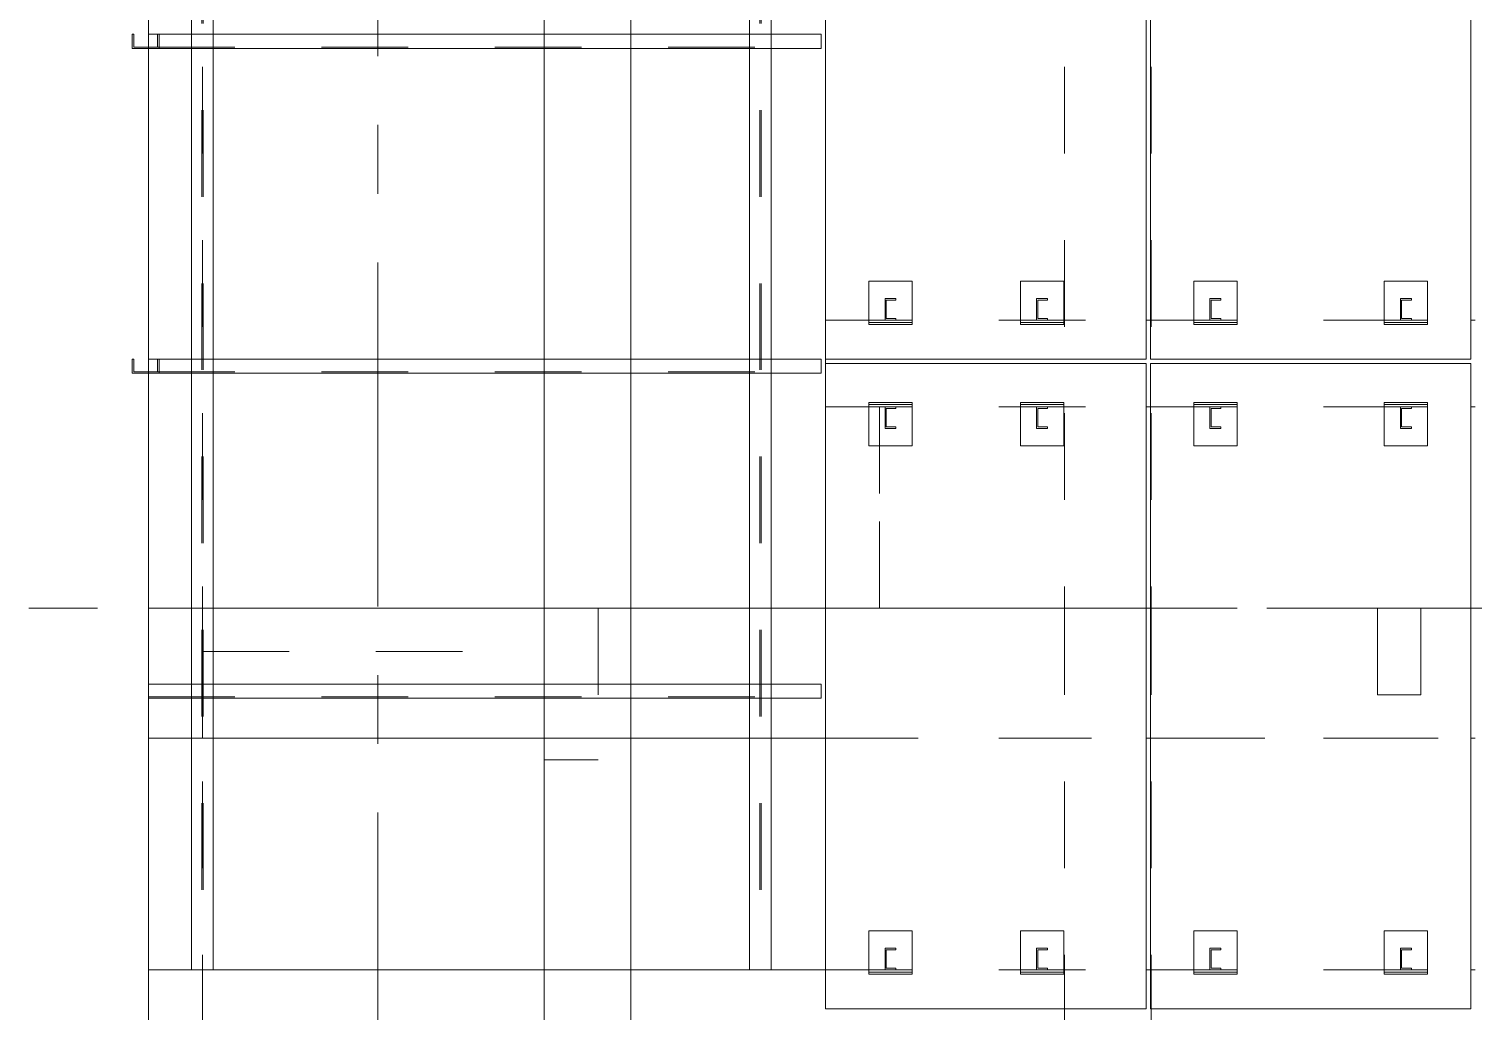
# Model space of a CAD drawing. Header units: millimetres. Extents: x 652937 to 1670132, y 1473552 to 2851037.
# Drawn here: x 663420.96 to 663427.63, y 1524461.62 to 1524466.16 of the extents above; entities that cross this region are included whole.
import ezdxf

# ---------------------------------------------------------------- set-up
doc = ezdxf.new("R2010")
doc.units = ezdxf.units.MM
doc.linetypes.add('XKITLINE00', pattern=[0])
doc.linetypes.add('XKITLINE02', pattern=[4, 2, -2])
doc.layers.add('Part', color=7, linetype='Continuous', lineweight=0)
doc.layers.add('S-GRID', color=7, linetype='Continuous', lineweight=9)

# ---------------------------------------------------------------- blocks, each defined once
blk = doc.blocks.new('*A15491040')
at = {"layer": 'Part', "color": 7, "linetype": 'XKITLINE02', "lineweight": 0}
for p, q in [((619.777197, 143.670135), (619.777116, 143.670135)), ((619.777116, 143.670135), (619.777116, 141.670135)), ((619.777116, 143.670135), (619.777197, 143.670135)), ((635.407246, 143.670135), (642.807246, 143.670135)), ((642.907246, 143.670135), (650.307246, 143.670135))]:
    blk.add_line(p, q, dxfattribs=at)
at = {"layer": 'Part', "color": 7, "linetype": 'XKITLINE00', "lineweight": 0}
for p, q in [((619.777197, 143.670135), (619.777197, 142.670135)), ((619.777197, 143.670135), (635.407246, 143.670135)), ((642.807246, 143.670135), (642.907246, 143.670135)), ((650.307246, 143.670135), (650.407246, 143.670135))]:
    blk.add_line(p, q, dxfattribs=at)
blk = doc.blocks.new('*A15501041')
at = {"layer": 'S-GRID', "color": 7, "linetype": 'XKITLINE00', "lineweight": 0}
for p, q in [((617.019807, 152.020135), (618.607307, 152.020135)), ((620.194807, 152.020135), (628.132307, 152.020135)), ((629.719807, 152.020135), (631.307307, 152.020135)), ((632.894807, 152.020135), (640.832307, 152.020135)), ((642.419807, 152.020135), (644.007307, 152.020135)), ((645.594807, 152.020135), (653.532307, 152.020135))]:
    blk.add_line(p, q, dxfattribs=at)
blk = doc.blocks.new('*A15511042')
at = {"layer": 'Part', "color": 7, "linetype": 'XKITLINE00', "lineweight": 0}
for p, q in [((628.912156, 152.020135), (628.912115, 152.020135)), ((628.912156, 152.020135), (628.912156, 150.270135)), ((628.912156, 152.020135), (633.657194, 152.020135)), ((634.157194, 152.020135), (635.407177, 152.020135)), ((642.807246, 152.020135), (642.907177, 152.020135)), ((650.307246, 152.020135), (650.407177, 152.020135)), ((628.912156, 149.945135), (628.912156, 149.020135)), ((628.912156, 149.020135), (628.912115, 149.020135)), ((628.912156, 149.020135), (633.657194, 149.020135)), ((634.157194, 149.020135), (635.407177, 149.020135)), ((642.807246, 149.020135), (642.907177, 149.020135)), ((650.307246, 149.020135), (650.407177, 149.020135))]:
    blk.add_line(p, q, dxfattribs=at)
at = {"layer": 'Part', "color": 7, "linetype": 'XKITLINE02', "lineweight": 0}
for p, q in [((628.912115, 152.020135), (628.912115, 149.020135)), ((628.912115, 152.020135), (628.912156, 152.020135)), ((634.157194, 152.020135), (633.657194, 152.020135)), ((635.407177, 152.020135), (642.807246, 152.020135)), ((642.907177, 152.020135), (650.307246, 152.020135)), ((628.912156, 150.270135), (628.912156, 149.945135)), ((628.912115, 149.020135), (628.912156, 149.020135)), ((633.657194, 149.020135), (634.157194, 149.020135)), ((701.547115, 149.020135), (635.407177, 149.020135)), ((635.407177, 149.020135), (642.807246, 149.020135)), ((642.907177, 149.020135), (650.307246, 149.020135))]:
    blk.add_line(p, q, dxfattribs=at)
blk = doc.blocks.new('*A15581049')
at = {"layer": 'S-GRID', "color": 7, "linetype": 'XKITLINE00', "lineweight": 0}
for p, q in [((625.077209, 164.764035), (625.077209, 172.701535)), ((625.077209, 161.589035), (625.077209, 163.176535)), ((625.077209, 152.064035), (625.077209, 160.001535)), ((625.077209, 148.889035), (625.077209, 150.476535)), ((625.077209, 139.364035), (625.077209, 147.301535))]:
    blk.add_line(p, q, dxfattribs=at)
blk = doc.blocks.new('*A15591050')
at = {"layer": 'Part', "color": 7, "linetype": 'XKITLINE02', "lineweight": 0}
for p, q in [((642.907221, 157.770135), (642.907221, 172.670135)), ((650.307221, 157.770135), (650.307221, 172.670135)), ((642.907221, 142.770135), (642.907221, 157.670135)), ((642.907221, 157.670135), (642.907246, 157.670135)), ((650.307221, 142.770135), (650.307221, 157.670135))]:
    blk.add_line(p, q, dxfattribs=at)
at = {"layer": 'Part', "color": 7, "linetype": 'XKITLINE00', "lineweight": 0}
for p, q in [((642.907246, 157.770135), (642.907246, 172.670135)), ((650.307246, 157.770135), (650.307246, 172.670135)), ((650.307246, 157.770135), (642.907221, 157.770135)), ((650.307221, 157.770135), (650.307246, 157.770135)), ((642.907246, 157.670135), (642.907221, 157.670135)), ((642.907246, 142.770135), (642.907246, 157.670135)), ((642.907246, 157.670135), (650.307246, 157.670135)), ((650.307246, 142.770135), (650.307246, 157.670135)), ((650.307246, 142.770135), (642.907221, 142.770135)), ((650.307221, 142.770135), (650.307246, 142.770135))]:
    blk.add_line(p, q, dxfattribs=at)
blk = doc.blocks.new('*A15601051')
at = {"layer": 'Part', "color": 7, "linetype": 'XKITLINE00', "lineweight": 0}
for p, q in [((635.407136, 158.670135), (635.407136, 156.670135)), ((642.807246, 158.670135), (642.907246, 158.670135)), ((650.307246, 158.670135), (650.407246, 158.670135)), ((635.407217, 157.770135), (635.407217, 157.670135)), ((642.807246, 156.670135), (642.907246, 156.670135)), ((650.307246, 156.670135), (650.407246, 156.670135))]:
    blk.add_line(p, q, dxfattribs=at)
at = {"layer": 'Part', "color": 7, "linetype": 'XKITLINE02', "lineweight": 0}
for p, q in [((635.407217, 158.670135), (635.407136, 158.670135)), ((635.407136, 158.670135), (642.807246, 158.670135)), ((635.407217, 158.670135), (635.407217, 157.770135)), ((642.907246, 158.670135), (650.307246, 158.670135)), ((635.407217, 157.670135), (635.407217, 156.670135)), ((635.407136, 156.670135), (635.407217, 156.670135)), ((635.407136, 156.670135), (642.807246, 156.670135)), ((642.907246, 156.670135), (650.307246, 156.670135))]:
    blk.add_line(p, q, dxfattribs=at)
blk = doc.blocks.new('*A16121102')
at = {"layer": 'Part', "color": 7, "linetype": 'XKITLINE02', "lineweight": 0}
for p, q in [((620.777182, 143.670135), (620.777182, 167.520135)), ((620.777182, 167.520135), (621.277198, 167.520135)), ((620.777183, 143.670135), (620.777183, 167.520135)), ((620.777196, 167.520135), (620.777196, 143.670135)), ((621.012183, 167.520135), (621.012183, 143.670135)), ((621.012196, 167.520135), (621.012196, 143.670135)), ((621.042183, 167.520135), (621.042183, 143.670135)), ((621.042196, 167.520135), (621.042196, 143.670135)), ((621.277182, 167.520135), (621.277182, 143.670135)), ((621.277183, 167.520135), (621.277183, 143.670135)), ((621.277196, 167.520135), (621.277196, 143.670135)), ((620.777198, 165.270135), (620.777198, 164.945135)), ((621.277198, 165.270135), (621.277198, 164.945135)), ((620.777198, 157.770135), (620.777198, 157.445135)), ((621.277198, 157.770135), (621.277198, 157.445135)), ((620.777198, 150.270135), (620.777198, 149.945135)), ((621.277198, 150.270135), (621.277198, 149.945135)), ((621.277198, 143.670135), (620.777182, 143.670135))]:
    blk.add_line(p, q, dxfattribs=at)
at = {"layer": 'Part', "color": 7, "linetype": 'XKITLINE00', "lineweight": 0}
for p, q in [((620.777198, 167.520135), (620.777198, 165.270135)), ((621.277198, 167.520135), (621.277198, 165.270135)), ((620.777198, 164.945135), (620.777198, 157.770135)), ((621.277198, 164.945135), (621.277198, 157.770135)), ((620.777198, 157.445135), (620.777198, 150.270135)), ((621.277198, 157.445135), (621.277198, 150.270135)), ((620.777198, 149.945135), (620.777198, 143.670135)), ((621.277198, 149.945135), (621.277198, 143.670135))]:
    blk.add_line(p, q, dxfattribs=at)
blk = doc.blocks.new('*A16131103')
at = {"layer": 'Part', "color": 7, "linetype": 'XKITLINE02', "lineweight": 0}
for p, q in [((621.027156, 168.520135), (619.777091, 168.520135)), ((619.777091, 168.520135), (619.777091, 165.520135)), ((619.777156, 168.520135), (619.777156, 167.520135)), ((621.027091, 168.520135), (621.027091, 152.020135)), ((621.027156, 168.520135), (621.027156, 152.020135)), ((619.777156, 165.270135), (619.777156, 164.945135)), ((619.777156, 157.770135), (619.777156, 157.445135)), ((619.777156, 152.020135), (619.777091, 152.020135)), ((619.777091, 152.020135), (619.777156, 152.020135)), ((620.777183, 152.020135), (621.027156, 152.020135))]:
    blk.add_line(p, q, dxfattribs=at)
at = {"layer": 'Part', "color": 7, "linetype": 'XKITLINE00', "lineweight": 0}
for p, q in [((619.777156, 167.520135), (619.777156, 165.270135)), ((619.777091, 165.520135), (619.777091, 152.020135)), ((619.777156, 164.945135), (619.777156, 157.770135)), ((619.777156, 157.445135), (619.777156, 152.020135)), ((619.777156, 152.020135), (620.777183, 152.020135))]:
    blk.add_line(p, q, dxfattribs=at)
blk = doc.blocks.new('*A16141104')
at = {"layer": 'Part', "color": 7, "linetype": 'XKITLINE02', "lineweight": 0}
for p, q in [((635.407221, 157.770135), (635.407221, 172.670135)), ((642.807221, 157.770135), (642.807221, 172.670135)), ((635.407221, 142.770135), (635.407221, 157.670135)), ((635.407221, 157.670135), (635.407246, 157.670135)), ((642.807221, 142.770135), (642.807221, 157.670135))]:
    blk.add_line(p, q, dxfattribs=at)
at = {"layer": 'Part', "color": 7, "linetype": 'XKITLINE00', "lineweight": 0}
for p, q in [((635.407246, 157.770135), (635.407246, 172.670135)), ((642.807246, 157.770135), (642.807246, 172.670135)), ((642.807246, 157.770135), (635.407221, 157.770135)), ((642.807221, 157.770135), (642.807246, 157.770135)), ((635.407246, 157.670135), (635.407221, 157.670135)), ((635.407246, 142.770135), (635.407246, 157.670135)), ((635.407246, 157.670135), (642.807246, 157.670135)), ((642.807246, 142.770135), (642.807246, 157.670135)), ((642.807246, 142.770135), (635.407221, 142.770135)), ((642.807221, 142.770135), (642.807246, 142.770135))]:
    blk.add_line(p, q, dxfattribs=at)
blk = doc.blocks.new('*A16151105')
at = {"layer": 'Part', "color": 7, "linetype": 'XKITLINE02', "lineweight": 0}
for p, q in [((633.657193, 143.670135), (633.657193, 167.520135)), ((633.657193, 167.520135), (634.157209, 167.520135)), ((633.657194, 143.670135), (633.657194, 167.520135)), ((633.657208, 167.520135), (633.657208, 143.670135)), ((633.892194, 167.520135), (633.892194, 143.670135)), ((633.892208, 167.520135), (633.892208, 143.670135)), ((633.922194, 167.520135), (633.922194, 143.670135)), ((633.922208, 167.520135), (633.922208, 143.670135)), ((634.157193, 167.520135), (634.157193, 143.670135)), ((634.157194, 167.520135), (634.157194, 143.670135)), ((634.157208, 167.520135), (634.157208, 143.670135)), ((633.657209, 165.270135), (633.657209, 164.945135)), ((634.157209, 165.270135), (634.157209, 164.945135)), ((633.657209, 157.770135), (633.657209, 157.445135)), ((634.157209, 157.770135), (634.157209, 157.445135)), ((633.657209, 150.270135), (633.657209, 149.945135)), ((634.157209, 150.270135), (634.157209, 149.945135)), ((634.157209, 143.670135), (633.657193, 143.670135))]:
    blk.add_line(p, q, dxfattribs=at)
at = {"layer": 'Part', "color": 7, "linetype": 'XKITLINE00', "lineweight": 0}
for p, q in [((633.657209, 167.520135), (633.657209, 165.270135)), ((634.157209, 167.520135), (634.157209, 165.270135)), ((633.657209, 164.945135), (633.657209, 157.770135)), ((634.157209, 164.945135), (634.157209, 157.770135)), ((633.657209, 157.445135), (633.657209, 150.270135)), ((634.157209, 157.445135), (634.157209, 150.270135)), ((633.657209, 149.945135), (633.657209, 143.670135)), ((634.157209, 149.945135), (634.157209, 143.670135))]:
    blk.add_line(p, q, dxfattribs=at)
blk = doc.blocks.new('*A16161106')
at = {"layer": 'Part', "color": 7, "linetype": 'XKITLINE02', "lineweight": 0}
for p, q in [((637.407265, 158.670135), (636.407232, 158.670135)), ((636.407232, 158.670135), (636.407232, 158.620135)), ((636.407232, 158.620135), (637.407265, 158.620135)), ((636.407265, 158.670135), (636.407265, 158.620135)), ((637.407232, 158.670135), (637.407265, 158.670135)), ((637.407232, 158.670135), (637.407232, 158.620135)), ((637.407232, 158.620135), (637.407265, 158.620135)), ((637.407265, 158.620135), (637.407265, 158.670135))]:
    blk.add_line(p, q, dxfattribs=at)
blk = doc.blocks.new('*A16171107')
at = {"layer": 'Part', "color": 7, "linetype": 'XKITLINE02', "lineweight": 0}
for p, q in [((644.282246, 159.170135), (644.532269, 159.170135)), ((644.282246, 158.670135), (644.282246, 159.170135)), ((644.282269, 158.670135), (644.282269, 159.170135)), ((644.532269, 159.132635), (644.307246, 159.132635)), ((644.307246, 159.132635), (644.307246, 158.707635)), ((644.307269, 158.707635), (644.307269, 159.132635)), ((644.532246, 159.132635), (644.532246, 159.170135)), ((644.532269, 159.132635), (644.532269, 159.170135)), ((644.307246, 158.707635), (644.532269, 158.707635)), ((644.532246, 158.670135), (644.532246, 158.707635)), ((644.532269, 158.670135), (644.532269, 158.707635)), ((644.532269, 158.670135), (644.282246, 158.670135))]:
    blk.add_line(p, q, dxfattribs=at)
blk = doc.blocks.new('*A16181108')
at = {"layer": 'Part', "color": 7, "linetype": 'XKITLINE02', "lineweight": 0}
for p, q in [((644.907253, 159.570135), (643.907253, 159.570135)), ((643.907253, 159.570135), (643.907253, 158.570135)), ((643.907253, 158.570135), (643.907253, 159.570135)), ((644.907253, 158.570135), (644.907253, 159.570135)), ((644.907253, 158.570135), (644.907253, 159.570135)), ((643.907253, 158.570135), (644.907253, 158.570135))]:
    blk.add_line(p, q, dxfattribs=at)
blk = doc.blocks.new('*A16191109')
at = {"layer": 'Part', "color": 7, "linetype": 'XKITLINE02', "lineweight": 0}
for p, q in [((644.907265, 158.670135), (643.907232, 158.670135)), ((643.907232, 158.670135), (643.907232, 158.620135)), ((643.907232, 158.620135), (644.907265, 158.620135)), ((643.907265, 158.670135), (643.907265, 158.620135)), ((644.907232, 158.670135), (644.907265, 158.670135)), ((644.907232, 158.670135), (644.907232, 158.620135)), ((644.907232, 158.620135), (644.907265, 158.620135)), ((644.907265, 158.620135), (644.907265, 158.670135))]:
    blk.add_line(p, q, dxfattribs=at)
blk = doc.blocks.new('*A16201110')
at = {"layer": 'Part', "color": 7, "linetype": 'XKITLINE02', "lineweight": 0}
for p, q in [((640.907253, 159.570135), (639.907253, 159.570135)), ((639.907253, 159.570135), (639.907253, 158.570135)), ((639.907253, 158.570135), (639.907253, 159.570135)), ((640.907253, 158.570135), (640.907253, 159.570135)), ((640.907253, 158.570135), (640.907253, 159.570135)), ((639.907253, 158.570135), (640.907253, 158.570135))]:
    blk.add_line(p, q, dxfattribs=at)
blk = doc.blocks.new('*A16211111')
at = {"layer": 'Part', "color": 7, "linetype": 'XKITLINE02', "lineweight": 0}
for p, q in [((636.782246, 159.170135), (637.032269, 159.170135)), ((636.782246, 158.670135), (636.782246, 159.170135)), ((636.782269, 158.670135), (636.782269, 159.170135)), ((637.032269, 159.132635), (636.807246, 159.132635)), ((636.807246, 159.132635), (636.807246, 158.707635)), ((636.807269, 158.707635), (636.807269, 159.132635)), ((637.032246, 159.132635), (637.032246, 159.170135)), ((637.032269, 159.132635), (637.032269, 159.170135)), ((636.807246, 158.707635), (637.032269, 158.707635)), ((637.032246, 158.670135), (637.032246, 158.707635)), ((637.032269, 158.670135), (637.032269, 158.707635)), ((637.032269, 158.670135), (636.782246, 158.670135))]:
    blk.add_line(p, q, dxfattribs=at)
blk = doc.blocks.new('*A16221112')
at = {"layer": 'Part', "color": 7, "linetype": 'XKITLINE02', "lineweight": 0}
for p, q in [((640.282246, 159.170135), (640.532269, 159.170135)), ((640.282246, 158.670135), (640.282246, 159.170135)), ((640.282269, 158.670135), (640.282269, 159.170135)), ((640.532269, 159.132635), (640.307246, 159.132635)), ((640.307246, 159.132635), (640.307246, 158.707635)), ((640.307269, 158.707635), (640.307269, 159.132635)), ((640.532246, 159.132635), (640.532246, 159.170135)), ((640.532269, 159.132635), (640.532269, 159.170135)), ((640.307246, 158.707635), (640.532269, 158.707635)), ((640.532246, 158.670135), (640.532246, 158.707635)), ((640.532269, 158.670135), (640.532269, 158.707635)), ((640.532269, 158.670135), (640.282246, 158.670135))]:
    blk.add_line(p, q, dxfattribs=at)
blk = doc.blocks.new('*A16231113')
at = {"layer": 'Part', "color": 7, "linetype": 'XKITLINE02', "lineweight": 0}
for p, q in [((649.307265, 158.670135), (648.307232, 158.670135)), ((648.307232, 158.670135), (648.307232, 158.620135)), ((648.307232, 158.620135), (649.307265, 158.620135)), ((648.307265, 158.670135), (648.307265, 158.620135)), ((649.307232, 158.670135), (649.307265, 158.670135)), ((649.307232, 158.670135), (649.307232, 158.620135)), ((649.307232, 158.620135), (649.307265, 158.620135)), ((649.307265, 158.620135), (649.307265, 158.670135))]:
    blk.add_line(p, q, dxfattribs=at)
blk = doc.blocks.new('*A16241114')
at = {"layer": 'Part', "color": 7, "linetype": 'XKITLINE02', "lineweight": 0}
for p, q in [((649.307253, 159.570135), (648.307253, 159.570135)), ((648.307253, 159.570135), (648.307253, 158.570135)), ((648.307253, 158.570135), (648.307253, 159.570135)), ((649.307253, 158.570135), (649.307253, 159.570135)), ((649.307253, 158.570135), (649.307253, 159.570135)), ((648.307253, 158.570135), (649.307253, 158.570135))]:
    blk.add_line(p, q, dxfattribs=at)
blk = doc.blocks.new('*A16251115')
at = {"layer": 'Part', "color": 7, "linetype": 'XKITLINE02', "lineweight": 0}
for p, q in [((648.682246, 159.170135), (648.932269, 159.170135)), ((648.682246, 158.670135), (648.682246, 159.170135)), ((648.682269, 158.670135), (648.682269, 159.170135)), ((648.932269, 159.132635), (648.707246, 159.132635)), ((648.707246, 159.132635), (648.707246, 158.707635)), ((648.707269, 158.707635), (648.707269, 159.132635)), ((648.932246, 159.132635), (648.932246, 159.170135)), ((648.932269, 159.132635), (648.932269, 159.170135)), ((648.707246, 158.707635), (648.932269, 158.707635)), ((648.932246, 158.670135), (648.932246, 158.707635)), ((648.932269, 158.670135), (648.932269, 158.707635)), ((648.932269, 158.670135), (648.682246, 158.670135))]:
    blk.add_line(p, q, dxfattribs=at)
blk = doc.blocks.new('*A16301120')
at = {"layer": 'Part', "color": 7, "linetype": 'XKITLINE02', "lineweight": 0}
for p, q in [((640.922115, 168.520135), (642.807246, 168.520135)), ((640.922115, 168.520135), (640.922115, 152.020135)), ((640.922156, 168.520135), (640.922156, 152.020135)), ((642.907177, 168.520135), (642.922156, 168.520135)), ((642.922115, 168.520135), (642.922115, 152.020135)), ((642.922156, 168.520135), (642.922156, 152.020135)), ((640.922115, 152.020135), (642.807246, 152.020135)), ((642.907177, 152.020135), (642.922156, 152.020135))]:
    blk.add_line(p, q, dxfattribs=at)
at = {"layer": 'Part', "color": 7, "linetype": 'XKITLINE00', "lineweight": 0}
for p, q in [((642.807246, 168.520135), (642.907177, 168.520135)), ((642.807246, 152.020135), (642.907177, 152.020135))]:
    blk.add_line(p, q, dxfattribs=at)
blk = doc.blocks.new('*A16311121')
at = {"layer": 'Part', "color": 7, "linetype": 'XKITLINE02', "lineweight": 0}
for p, q in [((630.912156, 168.520135), (628.912115, 168.520135)), ((628.912115, 168.520135), (628.912115, 152.020135)), ((628.912156, 168.520135), (628.912156, 167.520135)), ((630.912115, 152.020135), (630.912115, 168.520135)), ((630.912156, 168.520135), (630.912156, 167.520135)), ((628.912156, 165.270135), (628.912156, 164.945135)), ((630.912156, 165.270135), (630.912156, 164.945135)), ((628.912156, 157.770135), (628.912156, 157.445135)), ((630.912156, 157.770135), (630.912156, 157.445135))]:
    blk.add_line(p, q, dxfattribs=at)
at = {"layer": 'Part', "color": 7, "linetype": 'XKITLINE00', "lineweight": 0}
for p, q in [((628.912156, 167.520135), (628.912156, 165.270135)), ((630.912156, 167.520135), (630.912156, 165.270135)), ((628.912156, 164.945135), (628.912156, 157.770135)), ((630.912156, 164.945135), (630.912156, 157.770135)), ((628.912156, 157.445135), (628.912156, 152.020135)), ((630.912156, 157.445135), (630.912156, 152.020135)), ((628.912115, 152.020135), (630.912156, 152.020135))]:
    blk.add_line(p, q, dxfattribs=at)
blk = doc.blocks.new('*A16321122')
at = {"layer": 'Part', "color": 7, "linetype": 'XKITLINE00', "lineweight": 0}
for p, q in [((619.777157, 165.270135), (635.307139, 165.270135)), ((619.777157, 164.945135), (619.777157, 165.270135)), ((635.307139, 165.270135), (635.307139, 164.945135)), ((635.307139, 164.945135), (619.777157, 164.945135))]:
    blk.add_line(p, q, dxfattribs=at)
at = {"layer": 'Part', "color": 7, "linetype": 'XKITLINE02', "lineweight": 0}
for p, q in [((619.777157, 165.270135), (619.777157, 164.945135)), ((635.307138, 164.945135), (635.307138, 165.270135)), ((619.777157, 164.975135), (635.307139, 164.975135))]:
    blk.add_line(p, q, dxfattribs=at)
blk = doc.blocks.new('*A16771167')
at = {"layer": 'Part', "color": 7, "linetype": 'XKITLINE00', "lineweight": 0}
blk.add_line((619.777084, 143.670135), (619.777115, 143.670135), dxfattribs=at)
at = {"layer": 'Part', "color": 7, "linetype": 'XKITLINE02', "lineweight": 0}
for p, q in [((619.777115, 143.670135), (619.777115, 141.670135)), ((621.027115, 143.670135), (619.777115, 143.670135)), ((621.027115, 141.670135), (621.027115, 143.670135)), ((619.777084, 141.670135), (621.027115, 141.670135))]:
    blk.add_line(p, q, dxfattribs=at)
blk = doc.blocks.new('*A16811171')
at = {"layer": 'Part', "color": 7, "linetype": 'XKITLINE02', "lineweight": 0}
for p, q in [((640.282246, 144.170135), (640.532269, 144.170135)), ((640.282246, 143.670135), (640.282246, 144.170135)), ((640.282269, 143.670135), (640.282269, 144.170135)), ((640.532269, 144.132635), (640.307246, 144.132635)), ((640.307246, 144.132635), (640.307246, 143.707635)), ((640.307269, 143.707635), (640.307269, 144.132635)), ((640.532246, 144.132635), (640.532246, 144.170135)), ((640.532269, 144.132635), (640.532269, 144.170135)), ((640.307246, 143.707635), (640.532269, 143.707635)), ((640.532246, 143.670135), (640.532246, 143.707635)), ((640.532269, 143.670135), (640.532269, 143.707635)), ((640.532269, 143.670135), (640.282246, 143.670135))]:
    blk.add_line(p, q, dxfattribs=at)
blk = doc.blocks.new('*A16821172')
at = {"layer": 'Part', "color": 7, "linetype": 'XKITLINE02', "lineweight": 0}
for p, q in [((636.782246, 144.170135), (637.032269, 144.170135)), ((636.782246, 143.670135), (636.782246, 144.170135)), ((636.782269, 143.670135), (636.782269, 144.170135)), ((637.032269, 144.132635), (636.807246, 144.132635)), ((636.807246, 144.132635), (636.807246, 143.707635)), ((636.807269, 143.707635), (636.807269, 144.132635)), ((637.032246, 144.132635), (637.032246, 144.170135)), ((637.032269, 144.132635), (637.032269, 144.170135)), ((636.807246, 143.707635), (637.032269, 143.707635)), ((637.032246, 143.670135), (637.032246, 143.707635)), ((637.032269, 143.670135), (637.032269, 143.707635)), ((637.032269, 143.670135), (636.782246, 143.670135))]:
    blk.add_line(p, q, dxfattribs=at)
blk = doc.blocks.new('*A16831173')
at = {"layer": 'Part', "color": 7, "linetype": 'XKITLINE02', "lineweight": 0}
for p, q in [((640.907253, 144.570135), (639.907253, 144.570135)), ((639.907253, 144.570135), (639.907253, 143.570135)), ((639.907253, 143.570135), (639.907253, 144.570135)), ((640.907253, 143.570135), (640.907253, 144.570135)), ((640.907253, 143.570135), (640.907253, 144.570135)), ((639.907253, 143.570135), (640.907253, 143.570135))]:
    blk.add_line(p, q, dxfattribs=at)
blk = doc.blocks.new('*A16841174')
at = {"layer": 'Part', "color": 7, "linetype": 'XKITLINE02', "lineweight": 0}
for p, q in [((637.407253, 144.570135), (636.407253, 144.570135)), ((636.407253, 144.570135), (636.407253, 143.570135)), ((636.407253, 143.570135), (636.407253, 144.570135)), ((637.407253, 143.570135), (637.407253, 144.570135)), ((637.407253, 143.570135), (637.407253, 144.570135)), ((636.407253, 143.570135), (637.407253, 143.570135))]:
    blk.add_line(p, q, dxfattribs=at)
blk = doc.blocks.new('*A16851175')
at = {"layer": 'Part', "color": 7, "linetype": 'XKITLINE02', "lineweight": 0}
for p, q in [((640.907265, 143.670135), (639.907232, 143.670135)), ((639.907232, 143.670135), (639.907232, 143.620135)), ((639.907232, 143.620135), (640.907265, 143.620135)), ((639.907265, 143.670135), (639.907265, 143.620135)), ((640.907232, 143.670135), (640.907265, 143.670135)), ((640.907232, 143.670135), (640.907232, 143.620135)), ((640.907232, 143.620135), (640.907265, 143.620135)), ((640.907265, 143.620135), (640.907265, 143.670135))]:
    blk.add_line(p, q, dxfattribs=at)
blk = doc.blocks.new('*A16861176')
at = {"layer": 'Part', "color": 7, "linetype": 'XKITLINE02', "lineweight": 0}
for p, q in [((637.407265, 143.670135), (636.407232, 143.670135)), ((636.407232, 143.670135), (636.407232, 143.620135)), ((636.407232, 143.620135), (637.407265, 143.620135)), ((636.407265, 143.670135), (636.407265, 143.620135)), ((637.407232, 143.670135), (637.407265, 143.670135)), ((637.407232, 143.670135), (637.407232, 143.620135)), ((637.407232, 143.620135), (637.407265, 143.620135)), ((637.407265, 143.620135), (637.407265, 143.670135))]:
    blk.add_line(p, q, dxfattribs=at)
blk = doc.blocks.new('*A16871177')
at = {"layer": 'Part', "color": 7, "linetype": 'XKITLINE02', "lineweight": 0}
for p, q in [((644.282246, 144.170135), (644.532269, 144.170135)), ((644.282246, 143.670135), (644.282246, 144.170135)), ((644.282269, 143.670135), (644.282269, 144.170135)), ((644.532269, 144.132635), (644.307246, 144.132635)), ((644.307246, 144.132635), (644.307246, 143.707635)), ((644.307269, 143.707635), (644.307269, 144.132635)), ((644.532246, 144.132635), (644.532246, 144.170135)), ((644.532269, 144.132635), (644.532269, 144.170135)), ((644.307246, 143.707635), (644.532269, 143.707635)), ((644.532246, 143.670135), (644.532246, 143.707635)), ((644.532269, 143.670135), (644.532269, 143.707635)), ((644.532269, 143.670135), (644.282246, 143.670135))]:
    blk.add_line(p, q, dxfattribs=at)
blk = doc.blocks.new('*A16881178')
at = {"layer": 'Part', "color": 7, "linetype": 'XKITLINE02', "lineweight": 0}
for p, q in [((644.907253, 144.570135), (643.907253, 144.570135)), ((643.907253, 144.570135), (643.907253, 143.570135)), ((643.907253, 143.570135), (643.907253, 144.570135)), ((644.907253, 143.570135), (644.907253, 144.570135)), ((644.907253, 143.570135), (644.907253, 144.570135)), ((643.907253, 143.570135), (644.907253, 143.570135))]:
    blk.add_line(p, q, dxfattribs=at)
blk = doc.blocks.new('*A16891179')
at = {"layer": 'Part', "color": 7, "linetype": 'XKITLINE02', "lineweight": 0}
for p, q in [((644.907265, 143.670135), (643.907232, 143.670135)), ((643.907232, 143.670135), (643.907232, 143.620135)), ((643.907232, 143.620135), (644.907265, 143.620135)), ((643.907265, 143.670135), (643.907265, 143.620135)), ((644.907232, 143.670135), (644.907265, 143.670135)), ((644.907232, 143.670135), (644.907232, 143.620135)), ((644.907232, 143.620135), (644.907265, 143.620135)), ((644.907265, 143.620135), (644.907265, 143.670135))]:
    blk.add_line(p, q, dxfattribs=at)
blk = doc.blocks.new('*A16901180')
at = {"layer": 'Part', "color": 7, "linetype": 'XKITLINE02', "lineweight": 0}
for p, q in [((649.307265, 143.670135), (648.307232, 143.670135)), ((648.307232, 143.670135), (648.307232, 143.620135)), ((648.307232, 143.620135), (649.307265, 143.620135)), ((648.307265, 143.670135), (648.307265, 143.620135)), ((649.307232, 143.670135), (649.307265, 143.670135)), ((649.307232, 143.670135), (649.307232, 143.620135)), ((649.307232, 143.620135), (649.307265, 143.620135)), ((649.307265, 143.620135), (649.307265, 143.670135))]:
    blk.add_line(p, q, dxfattribs=at)
blk = doc.blocks.new('*A16911181')
at = {"layer": 'Part', "color": 7, "linetype": 'XKITLINE02', "lineweight": 0}
for p, q in [((649.307253, 144.570135), (648.307253, 144.570135)), ((648.307253, 144.570135), (648.307253, 143.570135)), ((648.307253, 143.570135), (648.307253, 144.570135)), ((649.307253, 143.570135), (649.307253, 144.570135)), ((649.307253, 143.570135), (649.307253, 144.570135)), ((648.307253, 143.570135), (649.307253, 143.570135))]:
    blk.add_line(p, q, dxfattribs=at)
blk = doc.blocks.new('*A16921182')
at = {"layer": 'Part', "color": 7, "linetype": 'XKITLINE02', "lineweight": 0}
for p, q in [((648.682246, 144.170135), (648.932269, 144.170135)), ((648.682246, 143.670135), (648.682246, 144.170135)), ((648.682269, 143.670135), (648.682269, 144.170135)), ((648.932269, 144.132635), (648.707246, 144.132635)), ((648.707246, 144.132635), (648.707246, 143.707635)), ((648.707269, 143.707635), (648.707269, 144.132635)), ((648.932246, 144.132635), (648.932246, 144.170135)), ((648.932269, 144.132635), (648.932269, 144.170135)), ((648.707246, 143.707635), (648.932269, 143.707635)), ((648.932246, 143.670135), (648.932246, 143.707635)), ((648.932269, 143.670135), (648.932269, 143.707635)), ((648.932269, 143.670135), (648.682246, 143.670135))]:
    blk.add_line(p, q, dxfattribs=at)
blk = doc.blocks.new('*A16931183')
at = {"layer": 'Part', "color": 7, "linetype": 'XKITLINE00', "lineweight": 0}
for p, q in [((619.777157, 150.270135), (635.307139, 150.270135)), ((619.777157, 149.945135), (619.777157, 150.270135)), ((635.307139, 150.270135), (635.307139, 149.945135)), ((635.307139, 149.945135), (619.777157, 149.945135))]:
    blk.add_line(p, q, dxfattribs=at)
at = {"layer": 'Part', "color": 7, "linetype": 'XKITLINE02', "lineweight": 0}
for p, q in [((619.777157, 150.270135), (619.777157, 149.945135)), ((635.307138, 149.945135), (635.307138, 150.270135)), ((619.777157, 149.975135), (635.307139, 149.975135))]:
    blk.add_line(p, q, dxfattribs=at)
blk = doc.blocks.new('*A16941184')
at = {"layer": 'Part', "color": 7, "linetype": 'XKITLINE00', "lineweight": 0}
for p, q in [((619.777084, 152.020135), (619.777091, 152.020135)), ((619.777091, 152.020135), (619.777091, 149.020135)), ((619.777091, 149.020135), (619.777084, 149.020135))]:
    blk.add_line(p, q, dxfattribs=at)
at = {"layer": 'Part', "color": 7, "linetype": 'XKITLINE02', "lineweight": 0}
for p, q in [((621.027091, 152.020135), (619.777091, 152.020135)), ((621.027091, 149.020135), (621.027091, 152.020135)), ((619.777091, 149.020135), (621.027091, 149.020135))]:
    blk.add_line(p, q, dxfattribs=at)
blk = doc.blocks.new('*A16951185')
at = {"layer": 'Part', "color": 7, "linetype": 'XKITLINE02', "lineweight": 0}
for p, q in [((628.912115, 152.020135), (621.027084, 152.020135)), ((621.027115, 151.020135), (621.027115, 152.020135)), ((628.912115, 151.020135), (628.912115, 152.020135)), ((621.027084, 151.020135), (628.912115, 151.020135))]:
    blk.add_line(p, q, dxfattribs=at)
blk = doc.blocks.new('*A16961186')
at = {"layer": 'Part', "color": 7, "linetype": 'XKITLINE00', "lineweight": 0}
for p, q in [((619.777091, 152.020135), (619.777091, 143.670135)), ((619.777156, 152.020135), (620.777183, 152.020135)), ((619.777156, 152.020135), (619.777156, 150.270135)), ((619.777156, 149.945135), (619.777156, 143.670135))]:
    blk.add_line(p, q, dxfattribs=at)
at = {"layer": 'Part', "color": 7, "linetype": 'XKITLINE02', "lineweight": 0}
for p, q in [((619.777091, 152.020135), (619.777156, 152.020135)), ((620.777183, 152.020135), (621.027156, 152.020135)), ((621.027091, 152.020135), (621.027091, 136.664035)), ((621.027156, 152.020135), (621.027156, 136.664035)), ((619.777156, 150.270135), (619.777156, 149.945135)), ((619.777091, 143.670135), (619.777091, 136.664035)), ((619.777156, 143.670135), (619.777156, 136.664035))]:
    blk.add_line(p, q, dxfattribs=at)
blk = doc.blocks.new('*A16971187')
at = {"layer": 'Part', "color": 7, "linetype": 'XKITLINE00', "lineweight": 0}
for p, q in [((619.442153, 157.770135), (619.402145, 157.770135)), ((619.402153, 157.445135), (619.402153, 157.770135)), ((619.442153, 157.475135), (619.442153, 157.770135)), ((619.402145, 157.445135), (619.777088, 157.445135)), ((619.442145, 157.475135), (619.777088, 157.475135))]:
    blk.add_line(p, q, dxfattribs=at)
at = {"layer": 'Part', "color": 7, "linetype": 'XKITLINE02', "lineweight": 0}
for p, q in [((620.027153, 157.770135), (619.987145, 157.770135)), ((619.987153, 157.475135), (619.987153, 157.770135)), ((620.027153, 157.445135), (620.027153, 157.770135)), ((619.777088, 157.475135), (619.987153, 157.475135)), ((619.777088, 157.445135), (620.027153, 157.445135))]:
    blk.add_line(p, q, dxfattribs=at)
blk = doc.blocks.new('*A16981188')
at = {"layer": 'Part', "color": 7, "linetype": 'XKITLINE02', "lineweight": 0}
for p, q in [((621.027156, 152.020135), (621.027116, 152.020135)), ((621.027116, 152.020135), (621.027116, 149.020135)), ((621.027116, 152.020135), (621.277183, 152.020135)), ((621.027156, 149.020135), (621.027156, 152.020135)), ((628.912115, 149.020135), (628.912115, 152.020135)), ((628.912156, 150.270135), (628.912156, 149.945135)), ((621.027116, 149.020135), (621.027156, 149.020135)), ((621.027116, 149.020135), (621.277183, 149.020135))]:
    blk.add_line(p, q, dxfattribs=at)
at = {"layer": 'Part', "color": 7, "linetype": 'XKITLINE00', "lineweight": 0}
for p, q in [((621.277183, 152.020135), (628.912156, 152.020135)), ((628.912156, 152.020135), (628.912156, 150.270135)), ((628.912156, 149.945135), (628.912156, 149.020135)), ((621.277183, 149.020135), (628.912156, 149.020135))]:
    blk.add_line(p, q, dxfattribs=at)
blk = doc.blocks.new('*A16991189')
at = {"layer": 'Part', "color": 7, "linetype": 'XKITLINE02', "lineweight": 0}
for p, q in [((628.912084, 152.020135), (630.162115, 152.020135)), ((628.912115, 152.020135), (628.912115, 148.520135)), ((630.162115, 152.020135), (630.162115, 148.520135)), ((630.162115, 148.520135), (628.912115, 148.520135))]:
    blk.add_line(p, q, dxfattribs=at)
at = {"layer": 'Part', "color": 7, "linetype": 'XKITLINE00', "lineweight": 0}
blk.add_line((628.912115, 148.520135), (628.912084, 148.520135), dxfattribs=at)
blk = doc.blocks.new('*A17001190')
at = {"layer": 'Part', "color": 7, "linetype": 'XKITLINE02', "lineweight": 0}
for p, q in [((640.922115, 152.020135), (642.807246, 152.020135)), ((640.922115, 152.020135), (640.922115, 136.664035)), ((640.922156, 152.020135), (640.922156, 136.664035)), ((642.907177, 152.020135), (642.922156, 152.020135)), ((642.922115, 152.020135), (642.922115, 136.664035)), ((642.922156, 152.020135), (642.922156, 136.664035))]:
    blk.add_line(p, q, dxfattribs=at)
at = {"layer": 'Part', "color": 7, "linetype": 'XKITLINE00', "lineweight": 0}
blk.add_line((642.807246, 152.020135), (642.907177, 152.020135), dxfattribs=at)
blk = doc.blocks.new('*A17011191')
at = {"layer": 'Part', "color": 7, "linetype": 'XKITLINE00', "lineweight": 0}
for p, q in [((628.912115, 152.020135), (628.912156, 152.020135)), ((628.912156, 152.020135), (630.912156, 152.020135)), ((628.912156, 152.020135), (628.912156, 150.270135)), ((630.912156, 152.020135), (630.912156, 150.270135)), ((628.912156, 149.945135), (628.912156, 143.670135)), ((630.912156, 149.945135), (630.912156, 143.670135))]:
    blk.add_line(p, q, dxfattribs=at)
at = {"layer": 'Part', "color": 7, "linetype": 'XKITLINE02', "lineweight": 0}
for p, q in [((628.912115, 152.020135), (628.912115, 136.664035)), ((630.912115, 152.020135), (630.912115, 136.664035)), ((628.912156, 150.270135), (628.912156, 149.945135)), ((630.912156, 150.270135), (630.912156, 149.945135)), ((628.912156, 143.670135), (628.912156, 136.664035)), ((630.912156, 143.670135), (630.912156, 136.664035))]:
    blk.add_line(p, q, dxfattribs=at)
blk = doc.blocks.new('*A17021192')
at = {"layer": 'Part', "color": 7, "linetype": 'XKITLINE00', "lineweight": 0}
for p, q in [((619.777157, 157.770135), (635.307139, 157.770135)), ((619.777157, 157.445135), (619.777157, 157.770135)), ((635.307139, 157.770135), (635.307139, 157.445135)), ((635.307139, 157.445135), (619.777157, 157.445135))]:
    blk.add_line(p, q, dxfattribs=at)
at = {"layer": 'Part', "color": 7, "linetype": 'XKITLINE02', "lineweight": 0}
for p, q in [((619.777157, 157.770135), (619.777157, 157.445135)), ((635.307138, 157.445135), (635.307138, 157.770135)), ((619.777157, 157.475135), (635.307139, 157.475135))]:
    blk.add_line(p, q, dxfattribs=at)
blk = doc.blocks.new('*A17031193')
at = {"layer": 'Part', "color": 7, "linetype": 'XKITLINE02', "lineweight": 0}
for p, q in [((636.657177, 156.670135), (635.407136, 156.670135)), ((635.407136, 156.670135), (635.407136, 152.020135)), ((636.657136, 156.670135), (636.657136, 152.020135)), ((636.657177, 152.020135), (636.657177, 156.670135)), ((635.407136, 152.020135), (636.657177, 152.020135))]:
    blk.add_line(p, q, dxfattribs=at)
at = {"layer": 'Part', "color": 7, "linetype": 'XKITLINE00', "lineweight": 0}
for q in [(635.407177, 156.670135), (635.407136, 152.020135)]:
    blk.add_line((635.407177, 152.020135), q, dxfattribs=at)
blk = doc.blocks.new('*A17041194')
at = {"layer": 'Part', "color": 7, "linetype": 'XKITLINE02', "lineweight": 0}
for p, q in [((644.282246, 156.670135), (644.532269, 156.670135)), ((644.282246, 156.170135), (644.282246, 156.670135)), ((644.282269, 156.170135), (644.282269, 156.670135)), ((644.532269, 156.632635), (644.307246, 156.632635)), ((644.307246, 156.632635), (644.307246, 156.207635)), ((644.307269, 156.207635), (644.307269, 156.632635)), ((644.532246, 156.632635), (644.532246, 156.670135)), ((644.532269, 156.632635), (644.532269, 156.670135)), ((644.532269, 156.170135), (644.282246, 156.170135)), ((644.307246, 156.207635), (644.532269, 156.207635)), ((644.532246, 156.170135), (644.532246, 156.207635)), ((644.532269, 156.170135), (644.532269, 156.207635))]:
    blk.add_line(p, q, dxfattribs=at)
blk = doc.blocks.new('*A17051195')
at = {"layer": 'Part', "color": 7, "linetype": 'XKITLINE02', "lineweight": 0}
for p, q in [((644.907265, 156.720135), (643.907232, 156.720135)), ((643.907232, 156.720135), (643.907232, 156.670135)), ((643.907265, 156.720135), (643.907265, 156.670135)), ((644.907232, 156.720135), (644.907265, 156.720135)), ((644.907232, 156.720135), (644.907232, 156.670135)), ((644.907265, 156.670135), (644.907265, 156.720135)), ((643.907232, 156.670135), (644.907265, 156.670135)), ((644.907232, 156.670135), (644.907265, 156.670135))]:
    blk.add_line(p, q, dxfattribs=at)
blk = doc.blocks.new('*A17061196')
at = {"layer": 'Part', "color": 7, "linetype": 'XKITLINE02', "lineweight": 0}
for p, q in [((644.907253, 156.770135), (643.907253, 156.770135)), ((643.907253, 156.770135), (643.907253, 155.770135)), ((643.907253, 155.770135), (643.907253, 156.770135)), ((644.907253, 155.770135), (644.907253, 156.770135)), ((644.907253, 155.770135), (644.907253, 156.770135)), ((643.907253, 155.770135), (644.907253, 155.770135))]:
    blk.add_line(p, q, dxfattribs=at)
blk = doc.blocks.new('*A17071197')
at = {"layer": 'Part', "color": 7, "linetype": 'XKITLINE02', "lineweight": 0}
for p, q in [((637.407253, 156.770135), (636.407253, 156.770135)), ((636.407253, 156.770135), (636.407253, 155.770135)), ((636.407253, 155.770135), (636.407253, 156.770135)), ((637.407253, 155.770135), (637.407253, 156.770135)), ((637.407253, 155.770135), (637.407253, 156.770135)), ((636.407253, 155.770135), (637.407253, 155.770135))]:
    blk.add_line(p, q, dxfattribs=at)
blk = doc.blocks.new('*A17081198')
at = {"layer": 'Part', "color": 7, "linetype": 'XKITLINE02', "lineweight": 0}
for p, q in [((640.907253, 156.770135), (639.907253, 156.770135)), ((639.907253, 156.770135), (639.907253, 155.770135)), ((639.907253, 155.770135), (639.907253, 156.770135)), ((640.907253, 155.770135), (640.907253, 156.770135)), ((640.907253, 155.770135), (640.907253, 156.770135)), ((639.907253, 155.770135), (640.907253, 155.770135))]:
    blk.add_line(p, q, dxfattribs=at)
blk = doc.blocks.new('*A17091199')
at = {"layer": 'Part', "color": 7, "linetype": 'XKITLINE02', "lineweight": 0}
for p, q in [((637.407265, 156.720135), (636.407232, 156.720135)), ((636.407232, 156.720135), (636.407232, 156.670135)), ((636.407265, 156.720135), (636.407265, 156.670135)), ((637.407232, 156.720135), (637.407265, 156.720135)), ((637.407232, 156.720135), (637.407232, 156.670135)), ((637.407265, 156.670135), (637.407265, 156.720135)), ((636.407232, 156.670135), (637.407265, 156.670135)), ((637.407232, 156.670135), (637.407265, 156.670135))]:
    blk.add_line(p, q, dxfattribs=at)
blk = doc.blocks.new('*A17101200')
at = {"layer": 'Part', "color": 7, "linetype": 'XKITLINE02', "lineweight": 0}
for p, q in [((640.907265, 156.720135), (639.907232, 156.720135)), ((639.907232, 156.720135), (639.907232, 156.670135)), ((639.907265, 156.720135), (639.907265, 156.670135)), ((640.907232, 156.720135), (640.907265, 156.720135)), ((640.907232, 156.720135), (640.907232, 156.670135)), ((640.907265, 156.670135), (640.907265, 156.720135)), ((639.907232, 156.670135), (640.907265, 156.670135)), ((640.907232, 156.670135), (640.907265, 156.670135))]:
    blk.add_line(p, q, dxfattribs=at)
blk = doc.blocks.new('*A17111201')
at = {"layer": 'Part', "color": 7, "linetype": 'XKITLINE02', "lineweight": 0}
for p, q in [((636.782246, 156.670135), (637.032269, 156.670135)), ((636.782246, 156.170135), (636.782246, 156.670135)), ((636.782269, 156.170135), (636.782269, 156.670135)), ((637.032269, 156.632635), (636.807246, 156.632635)), ((636.807246, 156.632635), (636.807246, 156.207635)), ((636.807269, 156.207635), (636.807269, 156.632635)), ((637.032246, 156.632635), (637.032246, 156.670135)), ((637.032269, 156.632635), (637.032269, 156.670135)), ((637.032269, 156.170135), (636.782246, 156.170135)), ((636.807246, 156.207635), (637.032269, 156.207635)), ((637.032246, 156.170135), (637.032246, 156.207635)), ((637.032269, 156.170135), (637.032269, 156.207635))]:
    blk.add_line(p, q, dxfattribs=at)
blk = doc.blocks.new('*A17121202')
at = {"layer": 'Part', "color": 7, "linetype": 'XKITLINE02', "lineweight": 0}
for p, q in [((640.282246, 156.670135), (640.532269, 156.670135)), ((640.282246, 156.170135), (640.282246, 156.670135)), ((640.282269, 156.170135), (640.282269, 156.670135)), ((640.532269, 156.632635), (640.307246, 156.632635)), ((640.307246, 156.632635), (640.307246, 156.207635)), ((640.307269, 156.207635), (640.307269, 156.632635)), ((640.532246, 156.632635), (640.532246, 156.670135)), ((640.532269, 156.632635), (640.532269, 156.670135)), ((640.532269, 156.170135), (640.282246, 156.170135)), ((640.307246, 156.207635), (640.532269, 156.207635)), ((640.532246, 156.170135), (640.532246, 156.207635)), ((640.532269, 156.170135), (640.532269, 156.207635))]:
    blk.add_line(p, q, dxfattribs=at)
blk = doc.blocks.new('*A17131203')
at = {"layer": 'Part', "color": 7, "linetype": 'XKITLINE02', "lineweight": 0}
for p, q in [((648.152083, 152.020135), (648.152114, 152.020135)), ((649.152114, 152.020135), (648.152114, 152.020135)), ((648.152114, 152.020135), (648.152114, 150.020135)), ((649.152083, 152.020135), (649.152114, 152.020135)), ((649.152114, 150.020135), (649.152114, 152.020135)), ((648.152083, 150.020135), (648.152114, 150.020135)), ((648.152114, 150.020135), (649.152114, 150.020135)), ((649.152083, 150.020135), (649.152114, 150.020135))]:
    blk.add_line(p, q, dxfattribs=at)
blk = doc.blocks.new('*A17141204')
at = {"layer": 'Part', "color": 7, "linetype": 'XKITLINE02', "lineweight": 0}
for p, q in [((649.307253, 156.770135), (648.307253, 156.770135)), ((648.307253, 156.770135), (648.307253, 155.770135)), ((648.307253, 155.770135), (648.307253, 156.770135)), ((649.307253, 155.770135), (649.307253, 156.770135)), ((649.307253, 155.770135), (649.307253, 156.770135)), ((648.307253, 155.770135), (649.307253, 155.770135))]:
    blk.add_line(p, q, dxfattribs=at)
blk = doc.blocks.new('*A17151205')
at = {"layer": 'Part', "color": 7, "linetype": 'XKITLINE02', "lineweight": 0}
for p, q in [((649.307265, 156.720135), (648.307232, 156.720135)), ((648.307232, 156.720135), (648.307232, 156.670135)), ((648.307265, 156.720135), (648.307265, 156.670135)), ((649.307232, 156.720135), (649.307265, 156.720135)), ((649.307232, 156.720135), (649.307232, 156.670135)), ((649.307265, 156.670135), (649.307265, 156.720135)), ((648.307232, 156.670135), (649.307265, 156.670135)), ((649.307232, 156.670135), (649.307265, 156.670135))]:
    blk.add_line(p, q, dxfattribs=at)
blk = doc.blocks.new('*A17161206')
at = {"layer": 'Part', "color": 7, "linetype": 'XKITLINE02', "lineweight": 0}
for p, q in [((648.682246, 156.670135), (648.932269, 156.670135)), ((648.682246, 156.170135), (648.682246, 156.670135)), ((648.682269, 156.170135), (648.682269, 156.670135)), ((648.932269, 156.632635), (648.707246, 156.632635)), ((648.707246, 156.632635), (648.707246, 156.207635)), ((648.707269, 156.207635), (648.707269, 156.632635)), ((648.932246, 156.632635), (648.932246, 156.670135)), ((648.932269, 156.632635), (648.932269, 156.670135)), ((648.932269, 156.170135), (648.682246, 156.170135)), ((648.707246, 156.207635), (648.932269, 156.207635)), ((648.932246, 156.170135), (648.932246, 156.207635)), ((648.932269, 156.170135), (648.932269, 156.207635))]:
    blk.add_line(p, q, dxfattribs=at)
blk = doc.blocks.new('*A17171207')
at = {"layer": 'Part', "color": 7, "linetype": 'XKITLINE02', "lineweight": 0}
for p, q in [((637.407253, 159.570135), (636.407253, 159.570135)), ((636.407253, 159.570135), (636.407253, 158.570135)), ((636.407253, 158.570135), (636.407253, 159.570135)), ((637.407253, 158.570135), (637.407253, 159.570135)), ((637.407253, 158.570135), (637.407253, 159.570135)), ((636.407253, 158.570135), (637.407253, 158.570135))]:
    blk.add_line(p, q, dxfattribs=at)
blk = doc.blocks.new('*A17181208')
at = {"layer": 'Part', "color": 7, "linetype": 'XKITLINE02', "lineweight": 0}
for p, q in [((640.907265, 158.670135), (639.907232, 158.670135)), ((639.907232, 158.670135), (639.907232, 158.620135)), ((639.907232, 158.620135), (640.907265, 158.620135)), ((639.907265, 158.670135), (639.907265, 158.620135)), ((640.907232, 158.670135), (640.907265, 158.670135)), ((640.907232, 158.670135), (640.907232, 158.620135)), ((640.907232, 158.620135), (640.907265, 158.620135)), ((640.907265, 158.620135), (640.907265, 158.670135))]:
    blk.add_line(p, q, dxfattribs=at)
blk = doc.blocks.new('*A17721262')
at = {"layer": 'Part', "color": 7, "linetype": 'XKITLINE00', "lineweight": 0}
for p, q in [((619.442153, 165.270135), (619.402145, 165.270135)), ((619.402153, 164.945135), (619.402153, 165.270135)), ((619.442153, 164.975135), (619.442153, 165.270135)), ((619.402145, 164.945135), (619.777088, 164.945135)), ((619.442145, 164.975135), (619.777088, 164.975135))]:
    blk.add_line(p, q, dxfattribs=at)
at = {"layer": 'Part', "color": 7, "linetype": 'XKITLINE02', "lineweight": 0}
for p, q in [((620.027153, 165.270135), (619.987145, 165.270135)), ((619.987153, 164.975135), (619.987153, 165.270135)), ((620.027153, 164.945135), (620.027153, 165.270135)), ((619.777088, 164.975135), (619.987153, 164.975135)), ((619.777088, 164.945135), (620.027153, 164.945135))]:
    blk.add_line(p, q, dxfattribs=at)
blk = doc.blocks.new('s13')
at = {"color": 7, "lineweight": 0, "xscale": 200, "yscale": 200, "zscale": 200}
for name in ['*A15581049', '*A16141104', '*A15591050', '*A16131103', '*A16311121', '*A16301120', '*A16121102', '*A16151105', '*A17721262', '*A16321122', '*A17171207', '*A16201110', '*A16181108', '*A16241114', '*A16211111', '*A16221112', '*A16171107', '*A16251115', '*A15601051', '*A16161106', '*A17181208', '*A16191109', '*A16231113', '*A16971187', '*A17021192', '*A17031193', '*A17071197', '*A17091199', '*A17111201', '*A17081198', '*A17101200', '*A17121202', '*A17061196', '*A17051195', '*A17041194', '*A17141204', '*A17151205', '*A17161206', '*A15501041', '*A16941184', '*A16961186', '*A16951185', '*A16981188', '*A15511042', '*A16991189', '*A17011191', '*A17001190', '*A17131203', '*A16931183', '*A16841174', '*A16831173', '*A16881178', '*A16911181', '*A16821172', '*A16811171', '*A16871177', '*A16921182', '*A15491040', '*A16771167', '*A16861176', '*A16851175', '*A16891179', '*A16901180']:
    blk.add_blockref(name, (-125633.2, 57033.4), dxfattribs=at)

msp = doc.modelspace()

# ---------------------------------------------------------------- block references
at = {"color": 7, "xscale": 0.001, "yscale": 0.001, "zscale": 0.001}
msp.add_blockref('s13', (663423.1875, 1524376.0443), dxfattribs=at)

doc.saveas('drawing.dxf')
